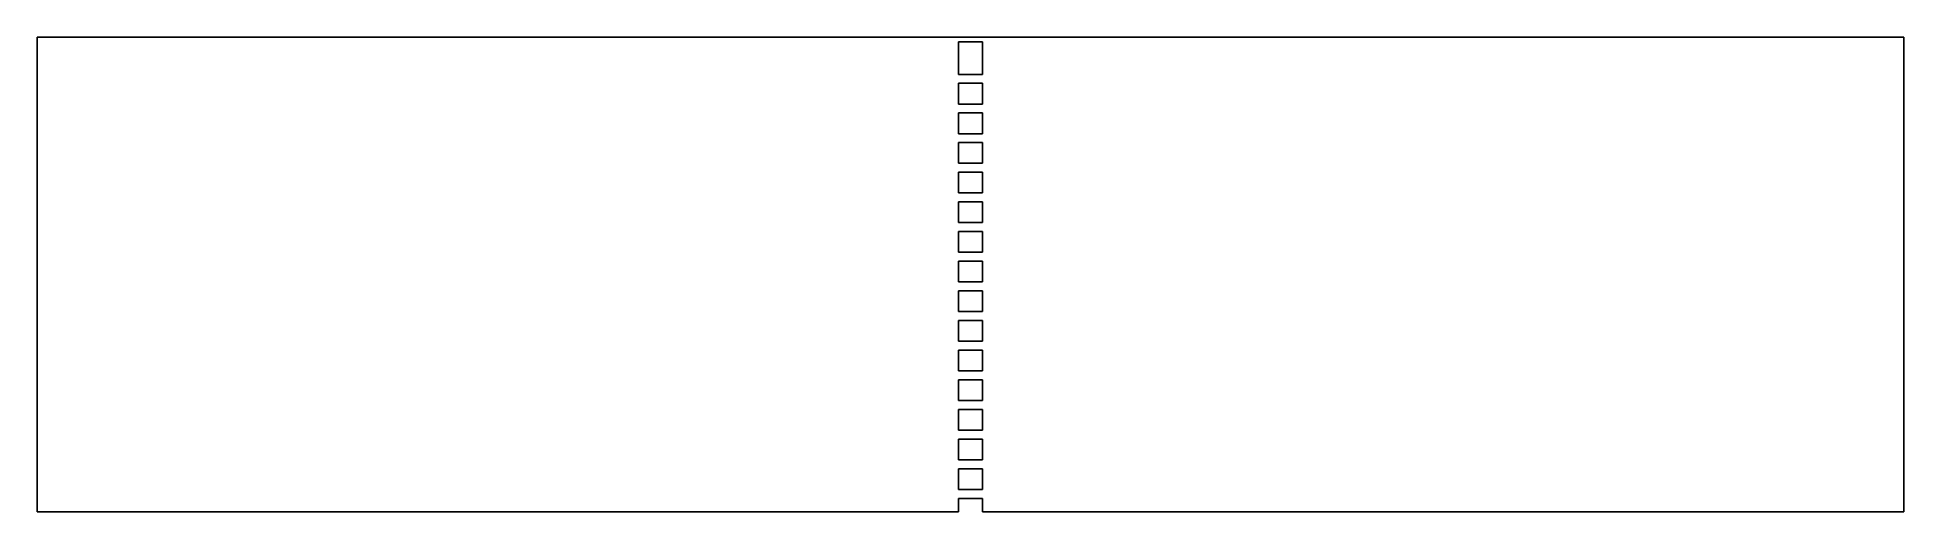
# Model space of a CAD drawing. Header units: millimetres. Extents: x 0 to 630, y 0 to 160.
import ezdxf

# ---------------------------------------------------------------- set-up
doc = ezdxf.new("R2010")
doc.units = ezdxf.units.MM
for name, color, linetype in [('SECTION_Z0p010', 7, 'CONTINUOUS'), ('SECTION_Z1p000', 7, 'CONTINUOUS'), ('SECTION_Z1p990', 7, 'CONTINUOUS')]:
    doc.layers.add(name, color=color, linetype=linetype)

msp = doc.modelspace()

# ---------------------------------------------------------------- linework, layer by layer
at = {"layer": 'SECTION_Z0p010'}
for p, q in [((0, 160, 0.01), (629.5, 160, 0.01)), ((0, 160, 0.01), (0, 0, 0.01)), ((310.75, 158.5, 0.01), (310.75, 154.5, 0.01)), ((310.75, 158.5, 0.01), (318.75, 158.5, 0.01)), ((318.75, 158.5, 0.01), (318.75, 154.5, 0.01)), ((629.5, 160, 0.01), (629.5, 0, 0.01)), ((310.75, 154.5, 0.01), (310.75, 151.5, 0.01)), ((310.75, 151.5, 0.01), (310.75, 147.5, 0.01)), ((318.75, 154.5, 0.01), (318.75, 151.5, 0.01)), ((318.75, 151.5, 0.01), (318.75, 147.5, 0.01)), ((310.75, 147.5, 0.01), (318.75, 147.5, 0.01)), ((310.75, 144.5, 0.01), (310.75, 137.5, 0.01)), ((310.75, 144.5, 0.01), (318.75, 144.5, 0.01)), ((318.75, 144.5, 0.01), (318.75, 137.5, 0.01)), ((310.75, 137.5, 0.01), (318.75, 137.5, 0.01)), ((310.75, 134.5, 0.01), (310.75, 127.5, 0.01)), ((310.75, 134.5, 0.01), (318.75, 134.5, 0.01)), ((318.75, 134.5, 0.01), (318.75, 127.5, 0.01)), ((310.75, 127.5, 0.01), (318.75, 127.5, 0.01)), ((310.75, 124.5, 0.01), (310.75, 117.5, 0.01)), ((310.75, 124.5, 0.01), (318.75, 124.5, 0.01)), ((318.75, 124.5, 0.01), (318.75, 117.5, 0.01)), ((310.75, 117.5, 0.01), (318.75, 117.5, 0.01)), ((310.75, 114.5, 0.01), (310.75, 107.5, 0.01)), ((310.75, 114.5, 0.01), (318.75, 114.5, 0.01)), ((318.75, 114.5, 0.01), (318.75, 107.5, 0.01)), ((310.75, 107.5, 0.01), (318.75, 107.5, 0.01)), ((310.75, 104.5, 0.01), (310.75, 97.5, 0.01)), ((310.75, 104.5, 0.01), (318.75, 104.5, 0.01)), ((318.75, 104.5, 0.01), (318.75, 97.5, 0.01)), ((310.75, 97.5, 0.01), (318.75, 97.5, 0.01)), ((310.75, 94.5, 0.01), (310.75, 87.5, 0.01)), ((310.75, 94.5, 0.01), (318.75, 94.5, 0.01)), ((318.75, 94.5, 0.01), (318.75, 87.5, 0.01)), ((310.75, 87.5, 0.01), (318.75, 87.5, 0.01)), ((310.75, 84.5, 0.01), (310.75, 77.5, 0.01)), ((310.75, 84.5, 0.01), (318.75, 84.5, 0.01)), ((318.75, 84.5, 0.01), (318.75, 77.5, 0.01)), ((310.75, 77.5, 0.01), (318.75, 77.5, 0.01)), ((310.75, 74.5, 0.01), (310.75, 67.5, 0.01)), ((310.75, 74.5, 0.01), (318.75, 74.5, 0.01)), ((318.75, 74.5, 0.01), (318.75, 67.5, 0.01)), ((310.75, 67.5, 0.01), (318.75, 67.5, 0.01)), ((310.75, 64.5, 0.01), (310.75, 57.5, 0.01)), ((310.75, 64.5, 0.01), (318.75, 64.5, 0.01)), ((318.75, 64.5, 0.01), (318.75, 57.5, 0.01)), ((310.75, 57.5, 0.01), (318.75, 57.5, 0.01)), ((310.75, 54.5, 0.01), (310.75, 47.5, 0.01)), ((310.75, 54.5, 0.01), (318.75, 54.5, 0.01)), ((318.75, 54.5, 0.01), (318.75, 47.5, 0.01)), ((310.75, 47.5, 0.01), (318.75, 47.5, 0.01)), ((310.75, 44.5, 0.01), (310.75, 37.5, 0.01)), ((310.75, 44.5, 0.01), (318.75, 44.5, 0.01)), ((318.75, 44.5, 0.01), (318.75, 37.5, 0.01)), ((310.75, 37.5, 0.01), (318.75, 37.5, 0.01)), ((310.75, 34.5, 0.01), (310.75, 27.5, 0.01)), ((310.75, 34.5, 0.01), (318.75, 34.5, 0.01)), ((318.75, 34.5, 0.01), (318.75, 27.5, 0.01)), ((310.75, 27.5, 0.01), (318.75, 27.5, 0.01)), ((310.75, 24.5, 0.01), (310.75, 17.5, 0.01)), ((310.75, 24.5, 0.01), (318.75, 24.5, 0.01)), ((318.75, 24.5, 0.01), (318.75, 17.5, 0.01)), ((310.75, 17.5, 0.01), (318.75, 17.5, 0.01)), ((310.75, 14.5, 0.01), (310.75, 7.5, 0.01)), ((310.75, 14.5, 0.01), (318.75, 14.5, 0.01)), ((318.75, 14.5, 0.01), (318.75, 7.5, 0.01)), ((310.75, 7.5, 0.01), (318.75, 7.5, 0.01)), ((0, 0, 0.01), (310.75, 0, 0.01)), ((310.75, 4.5, 0.01), (310.75, 0, 0.01)), ((310.75, 4.5, 0.01), (318.75, 4.5, 0.01)), ((318.75, 4.5, 0.01), (318.75, 0, 0.01)), ((318.75, 0, 0.01), (629.5, 0, 0.01))]:
    msp.add_line(p, q, dxfattribs=at)
at = {"layer": 'SECTION_Z1p000'}
for p, q in [((0, 160, 1), (629.5, 160, 1)), ((0, 160, 1), (0, 0, 1)), ((310.75, 158.5, 1), (310.75, 154.5, 1)), ((310.75, 158.5, 1), (318.75, 158.5, 1)), ((318.75, 158.5, 1), (318.75, 154.5, 1)), ((629.5, 160, 1), (629.5, 0, 1)), ((310.75, 154.5, 1), (310.75, 151.5, 1)), ((310.75, 151.5, 1), (310.75, 147.5, 1)), ((318.75, 154.5, 1), (318.75, 151.5, 1)), ((318.75, 151.5, 1), (318.75, 147.5, 1)), ((310.75, 147.5, 1), (318.75, 147.5, 1)), ((310.75, 144.5, 1), (310.75, 137.5, 1)), ((310.75, 144.5, 1), (318.75, 144.5, 1)), ((318.75, 144.5, 1), (318.75, 137.5, 1)), ((310.75, 137.5, 1), (318.75, 137.5, 1)), ((310.75, 134.5, 1), (310.75, 127.5, 1)), ((310.75, 134.5, 1), (318.75, 134.5, 1)), ((318.75, 134.5, 1), (318.75, 127.5, 1)), ((310.75, 127.5, 1), (318.75, 127.5, 1)), ((310.75, 124.5, 1), (310.75, 117.5, 1)), ((310.75, 124.5, 1), (318.75, 124.5, 1)), ((318.75, 124.5, 1), (318.75, 117.5, 1)), ((310.75, 117.5, 1), (318.75, 117.5, 1)), ((310.75, 114.5, 1), (310.75, 107.5, 1)), ((310.75, 114.5, 1), (318.75, 114.5, 1)), ((318.75, 114.5, 1), (318.75, 107.5, 1)), ((310.75, 107.5, 1), (318.75, 107.5, 1)), ((310.75, 104.5, 1), (310.75, 97.5, 1)), ((310.75, 104.5, 1), (318.75, 104.5, 1)), ((318.75, 104.5, 1), (318.75, 97.5, 1)), ((310.75, 97.5, 1), (318.75, 97.5, 1)), ((310.75, 94.5, 1), (310.75, 87.5, 1)), ((310.75, 94.5, 1), (318.75, 94.5, 1)), ((318.75, 94.5, 1), (318.75, 87.5, 1)), ((310.75, 87.5, 1), (318.75, 87.5, 1)), ((310.75, 84.5, 1), (310.75, 77.5, 1)), ((310.75, 84.5, 1), (318.75, 84.5, 1)), ((318.75, 84.5, 1), (318.75, 77.5, 1)), ((310.75, 77.5, 1), (318.75, 77.5, 1)), ((310.75, 74.5, 1), (310.75, 67.5, 1)), ((310.75, 74.5, 1), (318.75, 74.5, 1)), ((318.75, 74.5, 1), (318.75, 67.5, 1)), ((310.75, 67.5, 1), (318.75, 67.5, 1)), ((310.75, 64.5, 1), (310.75, 57.5, 1)), ((310.75, 64.5, 1), (318.75, 64.5, 1)), ((318.75, 64.5, 1), (318.75, 57.5, 1)), ((310.75, 57.5, 1), (318.75, 57.5, 1)), ((310.75, 54.5, 1), (310.75, 47.5, 1)), ((310.75, 54.5, 1), (318.75, 54.5, 1)), ((318.75, 54.5, 1), (318.75, 47.5, 1)), ((310.75, 47.5, 1), (318.75, 47.5, 1)), ((310.75, 44.5, 1), (310.75, 37.5, 1)), ((310.75, 44.5, 1), (318.75, 44.5, 1)), ((318.75, 44.5, 1), (318.75, 37.5, 1)), ((310.75, 37.5, 1), (318.75, 37.5, 1)), ((310.75, 34.5, 1), (310.75, 27.5, 1)), ((310.75, 34.5, 1), (318.75, 34.5, 1)), ((318.75, 34.5, 1), (318.75, 27.5, 1)), ((310.75, 27.5, 1), (318.75, 27.5, 1)), ((310.75, 24.5, 1), (310.75, 17.5, 1)), ((310.75, 24.5, 1), (318.75, 24.5, 1)), ((318.75, 24.5, 1), (318.75, 17.5, 1)), ((310.75, 17.5, 1), (318.75, 17.5, 1)), ((310.75, 14.5, 1), (310.75, 7.5, 1)), ((310.75, 14.5, 1), (318.75, 14.5, 1)), ((318.75, 14.5, 1), (318.75, 7.5, 1)), ((310.75, 7.5, 1), (318.75, 7.5, 1)), ((0, 0, 1), (310.75, 0, 1)), ((310.75, 4.5, 1), (310.75, 0, 1)), ((310.75, 4.5, 1), (318.75, 4.5, 1)), ((318.75, 4.5, 1), (318.75, 0, 1)), ((318.75, 0, 1), (629.5, 0, 1))]:
    msp.add_line(p, q, dxfattribs=at)
at = {"layer": 'SECTION_Z1p990'}
for p, q in [((0, 160, 1.99), (629.5, 160, 1.99)), ((0, 160, 1.99), (0, 0, 1.99)), ((310.75, 158.5, 1.99), (310.75, 154.5, 1.99)), ((310.75, 158.5, 1.99), (318.75, 158.5, 1.99)), ((318.75, 158.5, 1.99), (318.75, 154.5, 1.99)), ((629.5, 160, 1.99), (629.5, 0, 1.99)), ((310.75, 154.5, 1.99), (310.75, 151.5, 1.99)), ((310.75, 151.5, 1.99), (310.75, 147.5, 1.99)), ((318.75, 154.5, 1.99), (318.75, 151.5, 1.99)), ((318.75, 151.5, 1.99), (318.75, 147.5, 1.99)), ((310.75, 147.5, 1.99), (318.75, 147.5, 1.99)), ((310.75, 144.5, 1.99), (310.75, 137.5, 1.99)), ((310.75, 144.5, 1.99), (318.75, 144.5, 1.99)), ((318.75, 144.5, 1.99), (318.75, 137.5, 1.99)), ((310.75, 137.5, 1.99), (318.75, 137.5, 1.99)), ((310.75, 134.5, 1.99), (310.75, 127.5, 1.99)), ((310.75, 134.5, 1.99), (318.75, 134.5, 1.99)), ((318.75, 134.5, 1.99), (318.75, 127.5, 1.99)), ((310.75, 127.5, 1.99), (318.75, 127.5, 1.99)), ((310.75, 124.5, 1.99), (310.75, 117.5, 1.99)), ((310.75, 124.5, 1.99), (318.75, 124.5, 1.99)), ((318.75, 124.5, 1.99), (318.75, 117.5, 1.99)), ((310.75, 117.5, 1.99), (318.75, 117.5, 1.99)), ((310.75, 114.5, 1.99), (310.75, 107.5, 1.99)), ((310.75, 114.5, 1.99), (318.75, 114.5, 1.99)), ((318.75, 114.5, 1.99), (318.75, 107.5, 1.99)), ((310.75, 107.5, 1.99), (318.75, 107.5, 1.99)), ((310.75, 104.5, 1.99), (310.75, 97.5, 1.99)), ((310.75, 104.5, 1.99), (318.75, 104.5, 1.99)), ((318.75, 104.5, 1.99), (318.75, 97.5, 1.99)), ((310.75, 97.5, 1.99), (318.75, 97.5, 1.99)), ((310.75, 94.5, 1.99), (310.75, 87.5, 1.99)), ((310.75, 94.5, 1.99), (318.75, 94.5, 1.99)), ((318.75, 94.5, 1.99), (318.75, 87.5, 1.99)), ((310.75, 87.5, 1.99), (318.75, 87.5, 1.99)), ((310.75, 84.5, 1.99), (310.75, 77.5, 1.99)), ((310.75, 84.5, 1.99), (318.75, 84.5, 1.99)), ((318.75, 84.5, 1.99), (318.75, 77.5, 1.99)), ((310.75, 77.5, 1.99), (318.75, 77.5, 1.99)), ((310.75, 74.5, 1.99), (310.75, 67.5, 1.99)), ((310.75, 74.5, 1.99), (318.75, 74.5, 1.99)), ((318.75, 74.5, 1.99), (318.75, 67.5, 1.99)), ((310.75, 67.5, 1.99), (318.75, 67.5, 1.99)), ((310.75, 64.5, 1.99), (310.75, 57.5, 1.99)), ((310.75, 64.5, 1.99), (318.75, 64.5, 1.99)), ((318.75, 64.5, 1.99), (318.75, 57.5, 1.99)), ((310.75, 57.5, 1.99), (318.75, 57.5, 1.99)), ((310.75, 54.5, 1.99), (310.75, 47.5, 1.99)), ((310.75, 54.5, 1.99), (318.75, 54.5, 1.99)), ((318.75, 54.5, 1.99), (318.75, 47.5, 1.99)), ((310.75, 47.5, 1.99), (318.75, 47.5, 1.99)), ((310.75, 44.5, 1.99), (310.75, 37.5, 1.99)), ((310.75, 44.5, 1.99), (318.75, 44.5, 1.99)), ((318.75, 44.5, 1.99), (318.75, 37.5, 1.99)), ((310.75, 37.5, 1.99), (318.75, 37.5, 1.99)), ((310.75, 34.5, 1.99), (310.75, 27.5, 1.99)), ((310.75, 34.5, 1.99), (318.75, 34.5, 1.99)), ((318.75, 34.5, 1.99), (318.75, 27.5, 1.99)), ((310.75, 27.5, 1.99), (318.75, 27.5, 1.99)), ((310.75, 24.5, 1.99), (310.75, 17.5, 1.99)), ((310.75, 24.5, 1.99), (318.75, 24.5, 1.99)), ((318.75, 24.5, 1.99), (318.75, 17.5, 1.99)), ((310.75, 17.5, 1.99), (318.75, 17.5, 1.99)), ((310.75, 14.5, 1.99), (310.75, 7.5, 1.99)), ((310.75, 14.5, 1.99), (318.75, 14.5, 1.99)), ((318.75, 14.5, 1.99), (318.75, 7.5, 1.99)), ((310.75, 7.5, 1.99), (318.75, 7.5, 1.99)), ((0, 0, 1.99), (310.75, 0, 1.99)), ((310.75, 4.5, 1.99), (310.75, 0, 1.99)), ((310.75, 4.5, 1.99), (318.75, 4.5, 1.99)), ((318.75, 4.5, 1.99), (318.75, 0, 1.99)), ((318.75, 0, 1.99), (629.5, 0, 1.99))]:
    msp.add_line(p, q, dxfattribs=at)

doc.saveas('drawing.dxf')
